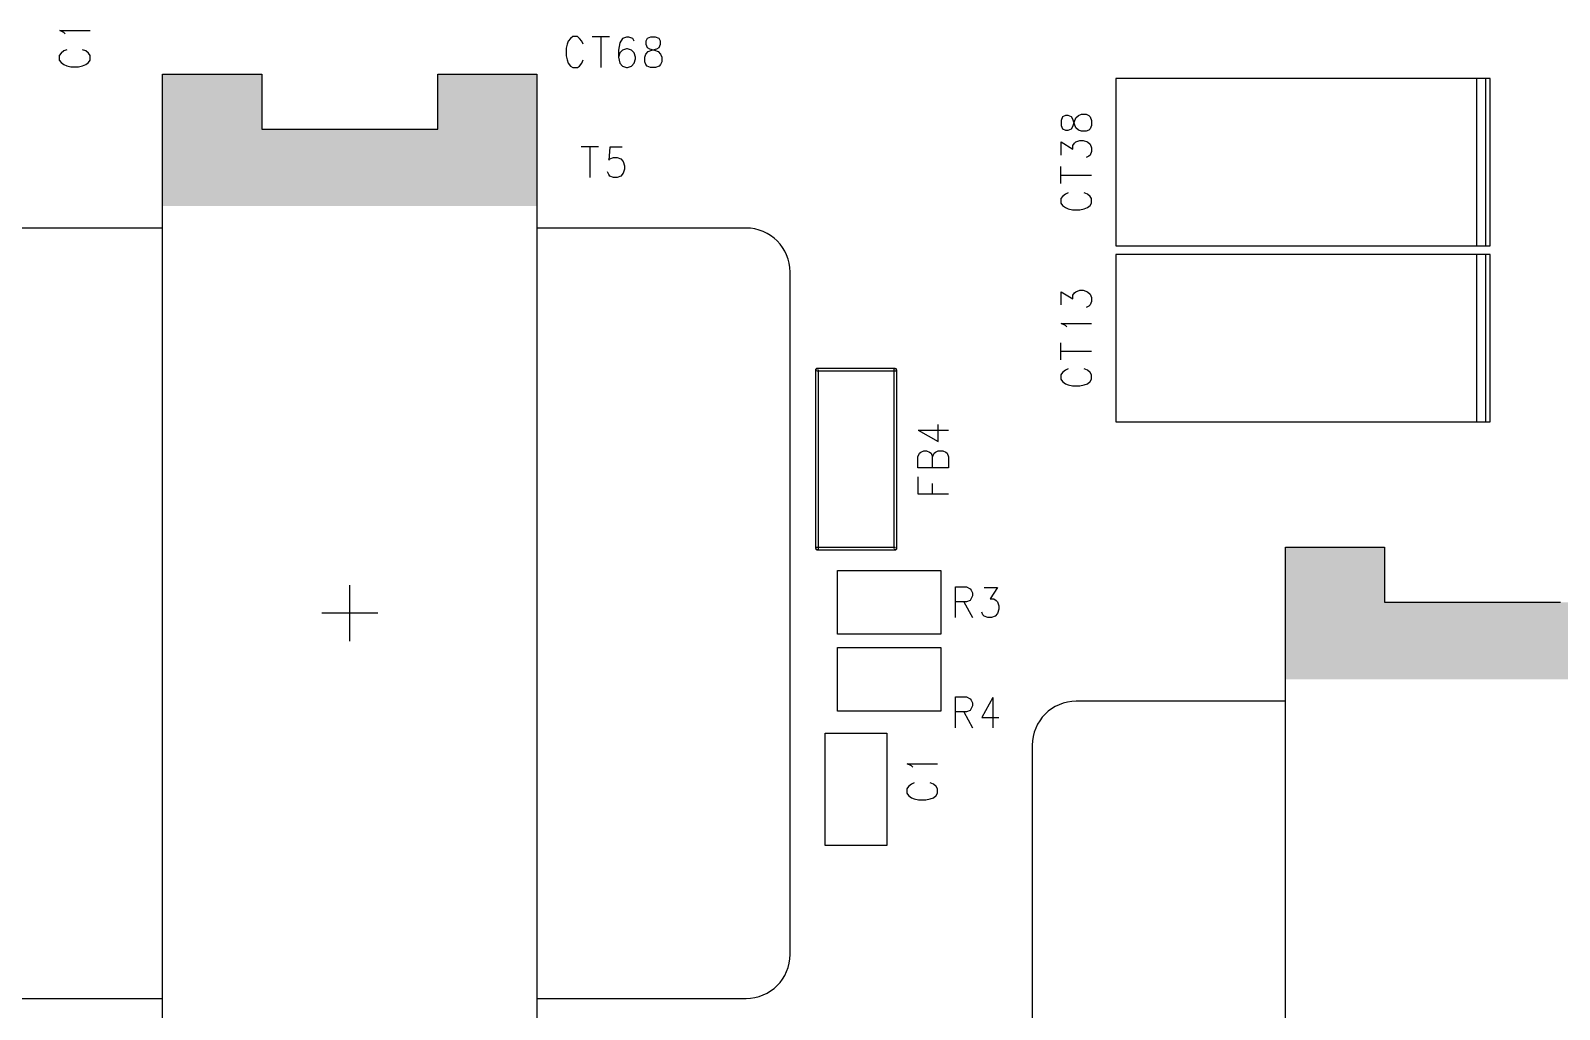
# Model space of a CAD drawing. Extents: x 295 to 953, y 10 to 290.
# Drawn here: x 763.3 to 820.6, y 186.1 to 222.8 of the extents above; entities that cross this region are included whole.
import ezdxf

# ---------------------------------------------------------------- set-up
doc = ezdxf.new("R2010")
doc.units = 0
doc.header["$LTSCALE"] = 5
doc.header["$MEASUREMENT"] = 0
doc.layers.add('13_C-SILK_GBR', color=7, linetype='CONTINUOUS')

msp = doc.modelspace()

# ---------------------------------------------------------------- linework, layer by layer
at = {"layer": '13_C-SILK_GBR'}
for p, q in [((764.537, 222.678), (764.381, 222.754)), ((764.381, 222.754), (765.518, 222.754)), ((764.59, 222.627), (764.537, 222.678)), ((783.443, 222.353), (783.399, 222.247)), ((783.527, 222.458), (783.443, 222.353)), ((783.61, 222.528), (783.527, 222.458)), ((783.781, 222.528), (783.61, 222.528)), ((783.866, 222.458), (783.781, 222.528)), ((783.955, 222.353), (783.866, 222.458)), ((783.999, 222.247), (783.955, 222.353)), ((784.342, 222.528), (784.981, 222.528)), ((784.661, 222.528), (784.661, 221.373)), ((785.471, 222.458), (785.369, 222.3)), ((785.618, 222.509), (785.471, 222.458)), ((785.714, 222.509), (785.618, 222.509)), ((785.86, 222.458), (785.714, 222.509)), ((785.912, 222.353), (785.86, 222.458)), ((786.395, 222.458), (786.35, 222.353)), ((786.35, 222.353), (786.35, 222.247)), ((786.529, 222.509), (786.395, 222.458)), ((786.715, 222.509), (786.529, 222.509)), ((786.849, 222.458), (786.715, 222.509)), ((786.893, 222.353), (786.849, 222.458)), ((786.893, 222.247), (786.893, 222.353)), ((764.432, 221.901), (764.363, 221.816)), ((764.363, 221.816), (764.363, 221.645)), ((764.537, 221.99), (764.432, 221.901)), ((764.643, 222.034), (764.537, 221.99)), ((765.361, 221.99), (765.237, 222.034)), ((765.465, 221.901), (765.361, 221.99)), ((765.518, 221.816), (765.465, 221.901)), ((765.518, 221.645), (765.518, 221.816)), ((783.399, 222.247), (783.361, 222.09)), ((783.361, 222.09), (783.361, 221.81)), ((783.361, 221.81), (783.399, 221.653)), ((785.369, 222.3), (785.324, 222.019)), ((785.324, 222.019), (785.324, 221.757)), ((785.369, 221.915), (785.324, 221.757)), ((785.324, 221.757), (785.369, 221.529)), ((785.471, 222.019), (785.369, 221.915)), ((785.618, 222.072), (785.471, 222.019)), ((785.662, 222.072), (785.618, 222.072)), ((785.809, 222.019), (785.662, 222.072)), ((785.912, 221.915), (785.809, 222.019)), ((785.963, 221.757), (785.912, 221.915)), ((785.963, 221.688), (785.963, 221.757)), ((786.306, 221.757), (786.35, 221.863)), ((786.306, 221.582), (786.306, 221.757)), ((786.35, 222.247), (786.395, 222.125)), ((786.35, 221.863), (786.44, 221.968)), ((786.395, 222.125), (786.484, 222.072)), ((786.44, 221.968), (786.575, 222.019)), ((786.484, 222.072), (786.671, 222.019)), ((786.575, 222.019), (786.76, 222.072)), ((786.671, 222.019), (786.804, 221.968)), ((786.76, 222.072), (786.849, 222.125)), ((786.804, 221.968), (786.893, 221.863)), ((786.849, 222.125), (786.893, 222.247)), ((786.893, 221.863), (786.944, 221.757)), ((786.944, 221.757), (786.944, 221.582)), ((764.363, 221.645), (764.432, 221.562)), ((764.432, 221.562), (764.537, 221.478)), ((764.537, 221.478), (764.643, 221.434)), ((764.643, 221.434), (764.8, 221.396)), ((764.8, 221.396), (765.08, 221.396)), ((765.08, 221.396), (765.237, 221.434)), ((765.237, 221.434), (765.361, 221.478)), ((765.361, 221.478), (765.465, 221.562)), ((765.465, 221.562), (765.518, 221.645)), ((783.399, 221.653), (783.443, 221.529)), ((783.443, 221.529), (783.527, 221.425)), ((783.527, 221.425), (783.61, 221.373)), ((783.61, 221.373), (783.781, 221.373)), ((783.781, 221.373), (783.866, 221.425)), ((783.866, 221.425), (783.955, 221.529)), ((783.955, 221.529), (783.999, 221.653)), ((785.369, 221.529), (785.471, 221.425)), ((785.471, 221.425), (785.618, 221.373)), ((785.618, 221.373), (785.662, 221.373)), ((785.662, 221.373), (785.809, 221.425)), ((785.809, 221.425), (785.912, 221.529)), ((785.912, 221.529), (785.963, 221.688)), ((786.35, 221.478), (786.306, 221.582)), ((786.395, 221.425), (786.35, 221.478)), ((786.529, 221.373), (786.395, 221.425)), ((786.715, 221.373), (786.529, 221.373)), ((786.849, 221.425), (786.715, 221.373)), ((786.893, 221.478), (786.849, 221.425)), ((786.944, 221.582), (786.893, 221.478)), ((768.24, 221.125), (771.953, 221.125)), ((768.24, 180.7), (768.24, 221.125)), ((771.953, 221.125), (771.953, 219.063)), ((778.553, 221.125), (782.265, 221.125)), ((778.553, 219.063), (778.553, 221.125)), ((782.265, 221.125), (782.265, 180.7)), ((817.493, 220.96), (803.963, 220.96)), ((803.963, 220.96), (803.963, 214.69)), ((817.823, 220.96), (817.493, 220.96)), ((817.493, 214.69), (817.493, 220.96)), ((817.988, 220.96), (817.823, 220.96)), ((817.823, 214.69), (817.823, 220.96)), ((817.988, 214.69), (817.988, 220.96)), ((801.969, 219.521), (801.918, 219.388)), ((802.075, 219.566), (801.969, 219.521)), ((802.181, 219.566), (802.075, 219.566)), ((802.303, 219.521), (802.181, 219.566)), ((802.355, 219.432), (802.303, 219.521)), ((802.408, 219.343), (802.459, 219.477)), ((802.459, 219.477), (802.565, 219.566)), ((802.565, 219.566), (802.671, 219.617)), ((802.671, 219.617), (802.846, 219.617)), ((802.846, 219.617), (802.949, 219.566)), ((802.949, 219.566), (803.002, 219.521)), ((803.002, 219.521), (803.055, 219.388)), ((771.953, 219.063), (778.553, 219.063)), ((801.918, 219.388), (801.918, 219.201)), ((801.918, 219.201), (801.969, 219.067)), ((801.969, 219.067), (802.075, 219.023)), ((802.075, 219.023), (802.181, 219.023)), ((802.181, 219.023), (802.303, 219.067)), ((802.303, 219.067), (802.355, 219.157)), ((802.408, 219.247), (802.355, 219.432)), ((802.355, 219.157), (802.408, 219.343)), ((802.459, 219.112), (802.408, 219.247)), ((802.565, 219.023), (802.459, 219.112)), ((802.671, 218.978), (802.565, 219.023)), ((802.846, 218.978), (802.671, 218.978)), ((802.949, 219.023), (802.846, 218.978)), ((803.002, 219.067), (802.949, 219.023)), ((803.055, 219.201), (803.002, 219.067)), ((803.055, 219.388), (803.055, 219.201)), ((783.93, 218.403), (784.568, 218.403)), ((784.248, 218.403), (784.248, 217.248)), ((785.001, 218.384), (784.956, 217.894)), ((785.455, 218.384), (785.001, 218.384)), ((801.918, 218.086), (801.918, 218.584)), ((801.918, 218.584), (802.355, 218.31)), ((802.355, 218.45), (802.408, 218.539)), ((802.355, 218.31), (802.355, 218.45)), ((802.408, 218.539), (802.459, 218.584)), ((802.459, 218.584), (802.618, 218.635)), ((802.618, 218.635), (802.74, 218.635)), ((802.74, 218.635), (802.898, 218.584)), ((802.898, 218.584), (803.002, 218.495)), ((803.002, 218.495), (803.055, 218.361)), ((803.055, 218.361), (803.055, 218.219)), ((784.956, 217.894), (785.001, 217.947)), ((785.001, 217.947), (785.134, 218)), ((785.134, 218), (785.27, 218)), ((785.27, 218), (785.41, 217.947)), ((785.41, 217.947), (785.499, 217.843)), ((785.499, 217.843), (785.55, 217.685)), ((802.949, 218.041), (802.846, 217.997)), ((803.002, 218.086), (802.949, 218.041)), ((803.055, 218.219), (803.002, 218.086)), ((784.956, 217.353), (784.912, 217.457)), ((785.001, 217.3), (784.956, 217.353)), ((785.134, 217.248), (785.001, 217.3)), ((785.27, 217.248), (785.134, 217.248)), ((785.41, 217.3), (785.27, 217.248)), ((785.499, 217.404), (785.41, 217.3)), ((785.55, 217.563), (785.499, 217.404)), ((785.55, 217.685), (785.55, 217.563)), ((801.9, 217.015), (801.9, 217.653)), ((801.9, 217.333), (803.055, 217.333)), ((802.075, 216.627), (801.969, 216.538)), ((802.181, 216.672), (802.075, 216.627)), ((802.898, 216.627), (802.775, 216.672)), ((803.002, 216.538), (802.898, 216.627)), ((801.969, 216.538), (801.9, 216.454)), ((801.9, 216.454), (801.9, 216.282)), ((801.9, 216.282), (801.969, 216.2)), ((801.969, 216.2), (802.075, 216.116)), ((802.075, 216.116), (802.181, 216.071)), ((802.181, 216.071), (802.337, 216.033)), ((802.337, 216.033), (802.618, 216.033)), ((802.618, 216.033), (802.775, 216.071)), ((802.775, 216.071), (802.898, 216.116)), ((802.898, 216.116), (803.002, 216.2)), ((803.055, 216.454), (803.002, 216.538)), ((803.002, 216.2), (803.055, 216.282)), ((803.055, 216.282), (803.055, 216.454)), ((768.24, 215.35), (760.403, 215.35)), ((790.103, 215.35), (782.265, 215.35)), ((803.963, 214.69), (817.493, 214.69)), ((817.493, 214.36), (803.963, 214.36)), ((803.963, 214.36), (803.963, 208.09)), ((817.493, 214.69), (817.823, 214.69)), ((817.823, 214.36), (817.493, 214.36)), ((817.493, 208.09), (817.493, 214.36)), ((817.823, 214.69), (817.988, 214.69)), ((817.988, 214.36), (817.823, 214.36)), ((817.823, 208.09), (817.823, 214.36)), ((817.988, 208.09), (817.988, 214.36)), ((791.753, 188.125), (791.753, 213.7)), ((801.918, 212.467), (801.918, 212.966)), ((801.918, 212.966), (802.355, 212.692)), ((802.355, 212.832), (802.408, 212.921)), ((802.355, 212.692), (802.355, 212.832)), ((802.408, 212.921), (802.459, 212.966)), ((802.459, 212.966), (802.618, 213.017)), ((802.618, 213.017), (802.74, 213.017)), ((802.74, 213.017), (802.898, 212.966)), ((802.898, 212.966), (803.002, 212.877)), ((803.002, 212.877), (803.055, 212.743)), ((803.055, 212.601), (803.002, 212.467)), ((803.055, 212.743), (803.055, 212.601)), ((802.949, 212.423), (802.846, 212.378)), ((803.002, 212.467), (802.949, 212.423)), ((802.075, 211.697), (801.918, 211.773)), ((801.918, 211.773), (803.055, 211.773)), ((802.128, 211.646), (802.075, 211.697)), ((801.9, 210.415), (801.9, 211.053)), ((801.9, 210.733), (803.055, 210.733)), ((792.744, 210.085), (792.716, 210.057)), ((792.716, 210.057), (792.744, 210.085)), ((792.716, 210.057), (792.716, 210.024)), ((792.716, 210.04), (792.716, 210.057)), ((792.716, 203.335), (792.716, 210.04)), ((792.716, 210.024), (792.744, 209.996)), ((792.761, 210.085), (792.744, 210.085)), ((792.744, 210.085), (792.777, 210.085)), ((795.694, 210.085), (792.761, 210.085)), ((792.761, 209.996), (795.694, 209.996)), ((792.777, 210.085), (792.805, 210.057)), ((792.805, 210.04), (792.805, 203.335)), ((795.65, 210.057), (795.678, 210.085)), ((795.65, 210.04), (795.65, 210.057)), ((795.65, 203.335), (795.65, 210.04)), ((795.678, 210.085), (795.711, 210.085)), ((795.694, 209.996), (795.711, 209.996)), ((795.711, 210.085), (795.739, 210.057)), ((795.739, 210.057), (795.711, 210.085)), ((795.711, 209.996), (795.739, 210.024)), ((795.739, 210.024), (795.739, 210.057)), ((795.739, 210.04), (795.739, 203.335)), ((801.969, 209.938), (801.9, 209.854)), ((801.9, 209.854), (801.9, 209.682)), ((802.075, 210.027), (801.969, 209.938)), ((802.181, 210.072), (802.075, 210.027)), ((802.898, 210.027), (802.775, 210.072)), ((803.002, 209.938), (802.898, 210.027)), ((803.055, 209.854), (803.002, 209.938)), ((803.055, 209.682), (803.055, 209.854)), ((801.9, 209.682), (801.969, 209.6)), ((801.969, 209.6), (802.075, 209.516)), ((802.075, 209.516), (802.181, 209.471)), ((802.181, 209.471), (802.337, 209.433)), ((802.337, 209.433), (802.618, 209.433)), ((802.618, 209.433), (802.775, 209.471)), ((802.775, 209.471), (802.898, 209.516)), ((802.898, 209.516), (803.002, 209.6)), ((803.002, 209.6), (803.055, 209.682)), ((797.308, 207.351), (797.308, 207.988)), ((803.963, 208.09), (817.493, 208.09)), ((817.493, 208.09), (817.823, 208.09)), ((817.823, 208.09), (817.988, 208.09)), ((796.556, 207.772), (797.308, 207.351)), ((796.556, 207.772), (797.693, 207.772)), ((796.538, 206.777), (796.607, 206.91)), ((796.607, 206.91), (796.66, 206.955)), ((796.66, 206.955), (796.765, 207.006)), ((796.765, 207.006), (796.871, 207.006)), ((796.871, 207.006), (796.975, 206.955)), ((796.975, 206.955), (797.046, 206.91)), ((797.046, 206.91), (797.097, 206.777)), ((797.097, 206.777), (797.15, 206.91)), ((797.15, 206.91), (797.203, 206.955)), ((797.203, 206.955), (797.308, 207.006)), ((797.308, 207.006), (797.483, 207.006)), ((797.483, 207.006), (797.587, 206.955)), ((797.587, 206.955), (797.64, 206.91)), ((797.64, 206.91), (797.693, 206.777)), ((796.538, 206.369), (796.538, 206.777)), ((797.693, 206.369), (796.538, 206.369)), ((797.097, 206.369), (797.097, 206.777)), ((797.693, 206.777), (797.693, 206.369)), ((796.538, 206.024), (796.538, 205.387)), ((797.097, 205.387), (797.097, 205.777)), ((796.538, 205.387), (797.693, 205.387)), ((792.744, 203.379), (792.716, 203.351)), ((792.716, 203.351), (792.716, 203.318)), ((792.716, 203.318), (792.744, 203.29)), ((792.744, 203.29), (792.716, 203.318)), ((792.761, 203.379), (792.744, 203.379)), ((792.777, 203.29), (792.744, 203.29)), ((795.694, 203.379), (792.761, 203.379)), ((792.761, 203.29), (795.694, 203.29)), ((792.805, 203.318), (792.777, 203.29)), ((792.805, 203.335), (792.805, 203.318)), ((795.678, 203.29), (795.65, 203.318)), ((795.711, 203.29), (795.678, 203.29)), ((795.694, 203.29), (795.711, 203.29)), ((795.739, 203.351), (795.711, 203.379)), ((795.711, 203.29), (795.739, 203.318)), ((795.739, 203.318), (795.711, 203.29)), ((795.739, 203.318), (795.739, 203.351)), ((795.739, 203.335), (795.739, 203.318)), ((810.315, 203.388), (814.028, 203.388)), ((810.315, 162.963), (810.315, 203.388)), ((814.028, 203.388), (814.028, 201.325)), ((793.526, 200.129), (793.526, 202.521)), ((793.526, 202.521), (797.404, 202.521)), ((797.404, 202.521), (797.404, 200.129)), ((775.253, 199.865), (775.253, 201.96)), ((797.955, 200.748), (797.955, 201.903)), ((797.955, 201.903), (798.364, 201.903)), ((798.364, 201.903), (798.498, 201.833)), ((798.498, 201.833), (798.542, 201.78)), ((798.542, 201.78), (798.593, 201.675)), ((799.026, 201.884), (799.524, 201.884)), ((799.524, 201.884), (799.25, 201.447)), ((798.364, 201.343), (797.955, 201.343)), ((798.268, 201.343), (798.593, 200.748)), ((798.498, 201.394), (798.364, 201.343)), ((798.542, 201.465), (798.498, 201.394)), ((798.593, 201.569), (798.542, 201.465)), ((798.593, 201.675), (798.593, 201.569)), ((799.25, 201.447), (799.39, 201.447)), ((799.39, 201.447), (799.48, 201.394)), ((799.48, 201.394), (799.524, 201.343)), ((799.524, 201.343), (799.575, 201.185)), ((799.575, 201.185), (799.575, 201.063)), ((814.028, 201.325), (820.628, 201.325)), ((776.3, 200.913), (774.205, 200.913)), ((798.981, 200.853), (798.937, 200.957)), ((799.026, 200.8), (798.981, 200.853)), ((799.159, 200.748), (799.026, 200.8)), ((799.301, 200.748), (799.159, 200.748)), ((799.435, 200.8), (799.301, 200.748)), ((799.524, 200.904), (799.435, 200.8)), ((799.575, 201.063), (799.524, 200.904)), ((797.404, 200.129), (793.526, 200.129)), ((793.526, 197.241), (793.526, 199.634)), ((793.526, 199.634), (797.404, 199.634)), ((797.404, 199.634), (797.404, 197.241)), ((797.955, 196.623), (797.955, 197.778)), ((797.955, 197.778), (798.364, 197.778)), ((798.364, 197.778), (798.498, 197.708)), ((798.498, 197.708), (798.542, 197.655)), ((799.357, 197.759), (798.937, 197.007)), ((799.357, 197.759), (799.357, 196.623)), ((797.404, 197.241), (793.526, 197.241)), ((798.364, 197.218), (797.955, 197.218)), ((798.268, 197.218), (798.593, 196.623)), ((798.498, 197.269), (798.364, 197.218)), ((798.542, 197.34), (798.498, 197.269)), ((798.542, 197.655), (798.593, 197.55)), ((798.593, 197.444), (798.542, 197.34)), ((798.593, 197.55), (798.593, 197.444)), ((810.315, 197.613), (802.478, 197.613)), ((798.937, 197.007), (799.575, 197.007)), ((793.073, 196.416), (795.383, 196.416)), ((793.073, 192.209), (793.073, 196.416)), ((795.383, 196.416), (795.383, 192.209)), ((800.828, 195.963), (800.828, 170.388)), ((796.3, 195.197), (796.143, 195.273)), ((796.143, 195.273), (797.28, 195.273)), ((796.353, 195.146), (796.3, 195.197)), ((796.194, 194.42), (796.125, 194.336)), ((796.125, 194.336), (796.125, 194.164)), ((796.3, 194.509), (796.194, 194.42)), ((796.406, 194.553), (796.3, 194.509)), ((797.123, 194.509), (797, 194.553)), ((797.227, 194.42), (797.123, 194.509)), ((797.28, 194.336), (797.227, 194.42)), ((797.28, 194.164), (797.28, 194.336)), ((796.125, 194.164), (796.194, 194.082)), ((796.194, 194.082), (796.3, 193.997)), ((796.3, 193.997), (796.406, 193.953)), ((796.406, 193.953), (796.562, 193.915)), ((796.562, 193.915), (796.843, 193.915)), ((796.843, 193.915), (797, 193.953)), ((797, 193.953), (797.123, 193.997)), ((797.123, 193.997), (797.227, 194.082)), ((797.227, 194.082), (797.28, 194.164)), ((795.383, 192.209), (793.073, 192.209)), ((760.403, 186.475), (768.24, 186.475)), ((782.265, 186.475), (790.103, 186.475))]:
    msp.add_line(p, q, dxfattribs=at)
for centre, start, end in [((790.103, 213.7), 360, 90), ((802.478, 195.963), 90, 180), ((790.103, 188.125), 270, 0)]:
    msp.add_arc(centre, 1.65, start, end, dxfattribs=at)
for points in [[(768.24, 219.063), (768.24, 221.125), (771.953, 219.063), (771.953, 221.125)], [(768.24, 221.125), (768.24, 221.125), (771.953, 221.125), (768.24, 221.125)], [(778.553, 219.063), (778.553, 221.125), (782.265, 219.063), (782.265, 221.125)], [(778.553, 221.125), (778.553, 221.125), (782.265, 221.125), (778.553, 221.125)], [(768.24, 216.175), (768.24, 219.063), (782.265, 216.175), (782.265, 219.063)], [(810.315, 203.387), (810.315, 203.388), (814.028, 203.387), (810.315, 203.388)], [(810.315, 201.325), (810.315, 203.387), (814.028, 201.325), (814.028, 203.387)], [(810.315, 198.438), (810.315, 201.325), (824.34, 198.438), (824.34, 201.325)]]:
    msp.add_solid(points, dxfattribs=at)

doc.saveas('drawing.dxf')
